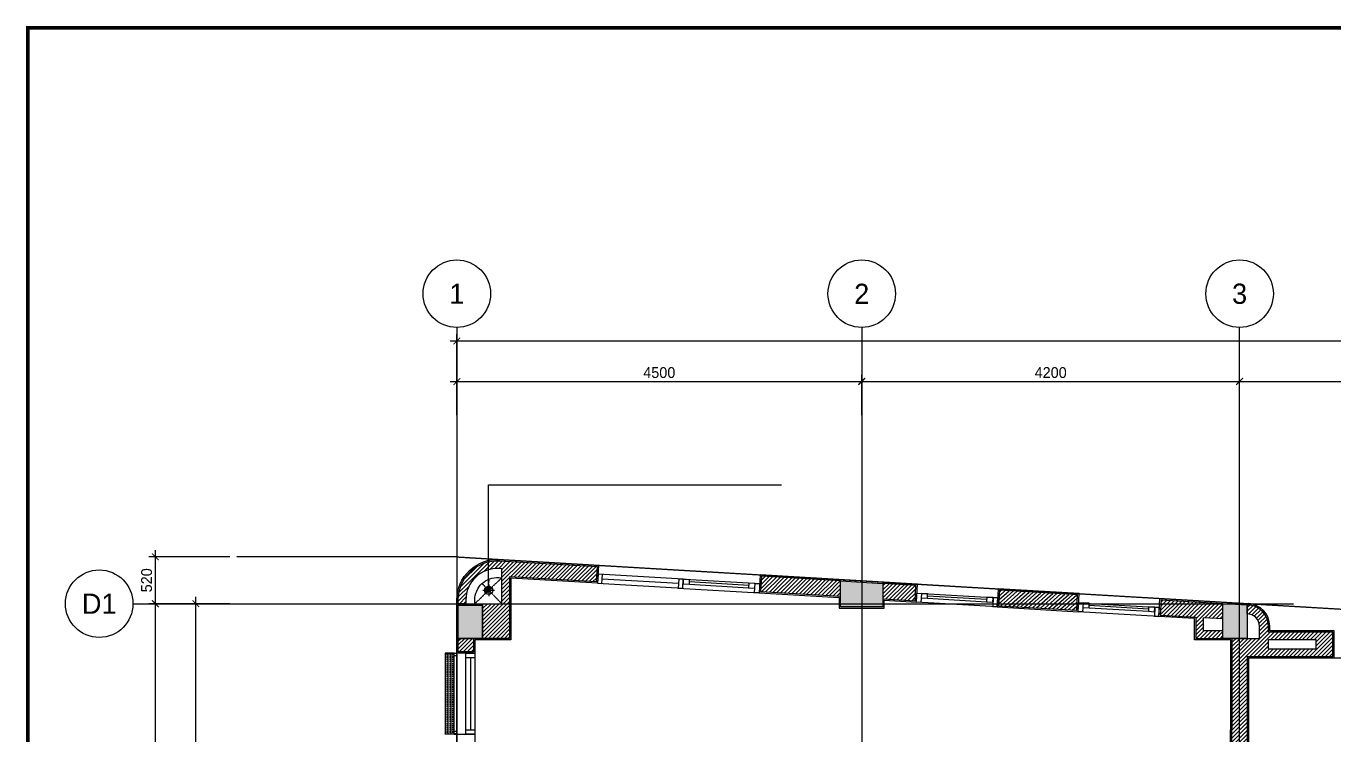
# Model space of a CAD drawing. Header units: inches. Extents: x 1721084 to 1854744, y 225101 to 488646.
# Drawn here: x 1810551 to 1825085, y 280019 to 287895 of the extents above; entities that cross this region are included whole.
import ezdxf
from ezdxf.enums import TextEntityAlignment as Align

# ---------------------------------------------------------------- set-up
doc = ezdxf.new("R2010")
doc.units = ezdxf.units.IN
doc.header["$MEASUREMENT"] = 0
doc.linetypes.add('X-PL-T4$0$X-GRID-TYPICAL$0$CENTER2', pattern=[1.125, 0.75, -0.125, 0.125, -0.125])
doc.linetypes.add('X-PL-T4$0$X-PL-T4$0$HIDDEN2', pattern=[0.1875, 0.125, -0.0625])
for name, color, linetype in [('A-ANNO-DIM 100', 252, 'Continuous'), ('X-PL-T4$0$A-XREF', 250, 'Continuous'), ('X-PL-T4$0$X-GRID-TYPICAL$0$A-ANNO-DIM 75', 250, 'Continuous'), ('X-PL-T4$0$X-GRID-TYPICAL$0$A-GRID', 250, 'X-PL-T4$0$X-GRID-TYPICAL$0$CENTER2'), ('X-PL-T4$0$X-GRID-TYPICAL$0$A-GRID-SYMB', 250, 'Continuous'), ('X-PL-T4$0$X-PL-T4$0$A-FLOR', 250, 'Continuous'), ('X-PL-T4$0$X-PL-T4$0$A-FLOR-ABOV', 250, 'X-PL-T4$0$X-PL-T4$0$HIDDEN2'), ('X-PL-T4$0$X-PL-T4$0$A-FLOR-DRAN', 250, 'Continuous'), ('X-PL-T4$0$X-PL-T4$0$A-FLOR-PATT', 250, 'Continuous'), ('X-PL-T4$0$X-PL-T4$0$A-FLOR-STRS', 250, 'Continuous'), ('X-PL-T4$0$X-PL-T4$0$A-FLOR-WALL', 250, 'Continuous'), ('X-PL-T4$0$X-PL-T4$0$A-FLOR-WALL-FNSH', 250, 'Continuous'), ('X-PL-T4$0$X-PL-T4$0$A-FLOR-WALL-PART', 250, 'Continuous'), ('X-PL-T4$0$X-PL-T4$0$A-FLOR-WALL-PATT', 250, 'Continuous'), ('X-PL-T4$0$X-PL-T4$0$A-FLOR-WDW', 250, 'Continuous'), ('X-PL-T4$0$X-PL-T4$0$A-XREF', 250, 'Continuous'), ('X-PL-T4$0$XREF1$0$A-FLOR-COLS-CONC', 250, 'Continuous'), ('X-PL-T4$0$XREF1$0$A-FLOR-PATT', 250, 'Continuous')]:
    doc.layers.add(name, color=color, linetype=linetype)
doc.styles.add('X-PL-T4$0$HDUNGARC', font='vn_vni.shx')
doc.styles.add('X-PL-T4$0$X-GRID-TYPICAL$0$HDUNGARC', font='vn_vni.shx')
doc.styles.add('X-PL-T4$0$X-GRID-TYPICAL$0$SYMBTEXT', font='VAVON_.TTF')
doc.dimstyles.new('X-PL-T4$0$DIM-75', dxfattribs={"dimscale": 75, "dimtxt": 2, "dimasz": 1, "dimexe": 1, "dimexo": 1, "dimgap": 0.5, "dimtad": 1, "dimdec": 0, "dimzin": 0, "dimdsep": 46, "dimtxsty": 'X-PL-T4$0$HDUNGARC', "dimblk": 'X-PL-T4$0$_ArchTick', "dimcen": 2, "dimdle": 1, "dimclrd": 256, "dimclre": 9, "dimclrt": 3, "dimadec": 0, "dimazin": 0, "dimtfac": 1, "dimtdec": 0, "dimtix": 1, "dimtmove": 2, "dimatfit": 2, "dimfxl": 1, "dimtolj": 1, "dimtzin": 0, "dimarcsym": 2})
doc.dimstyles.new('X-PL-T4$0$X-GRID-TYPICAL$0$DIM-75', dxfattribs={"dimscale": 75, "dimtxt": 1.6, "dimasz": 1, "dimexe": 1, "dimexo": 1, "dimgap": 0.5, "dimtad": 1, "dimdec": 0, "dimzin": 0, "dimdsep": 46, "dimtxsty": 'X-PL-T4$0$X-GRID-TYPICAL$0$HDUNGARC', "dimblk": 'X-PL-T4$0$X-GRID-TYPICAL$0$_ArchTick', "dimcen": 2, "dimdle": 1, "dimclrd": 256, "dimclre": 9, "dimclrt": 3, "dimadec": 0, "dimazin": 0, "dimtfac": 1, "dimtdec": 0, "dimtix": 1, "dimtmove": 2, "dimatfit": 2, "dimfxl": 1, "dimtolj": 1, "dimtzin": 0, "dimarcsym": 2})

# ---------------------------------------------------------------- blocks, each defined once
blk = doc.blocks.new('X-PL-T4$0$X-PL-T4$0$NM 90')
h = blk.add_hatch()
h.set_pattern_fill('DASH', color=8, scale=400)
h.paths.add_polyline_path([(0, 45, 1), (0, 0)])
h.paths.add_polyline_path([(0, 45), (0, 0), (45, 0, 0.4142136)])
h.paths.add_polyline_path([(45, 0), (0, 0, -1), (0, -45, 0.4142136)])
h = blk.add_hatch()
h.set_pattern_fill('DASH', color=256, scale=400)
h.paths.add_polyline_path([(0, 45, 1), (0, 0)])
h.paths.add_polyline_path([(0, 45), (0, 0), (45, 0, 0.4142136)])
h.paths.add_polyline_path([(45, 0), (0, 0, -1), (0, -45, 0.4142136)])
h = blk.add_hatch()
h.set_pattern_fill('DASH', color=8, scale=400)
h.paths.add_polyline_path([(0, 45, 1), (0, 0)])
h.paths.add_polyline_path([(0, 45), (0, 0), (45, 0, 0.4142136)])
h.paths.add_polyline_path([(45, 0), (0, 0, -1), (0, -45, 0.4142136)])
h = blk.add_hatch(color=8)
h.dxf.hatch_style = 1
h.paths.add_polyline_path([(0, 45, 1), (0, 0)])
h.paths.add_polyline_path([(0, 45), (0, 0), (45, 0, 0.4142136)])
h.paths.add_polyline_path([(45, 0), (0, 0, -1), (0, -45, 0.4142136)])
at = {"color": 8}
for points in [[(65, 0), (-65, 0)], [(0, 65), (0, -65)]]:
    blk.add_lwpolyline(points, dxfattribs=at)
blk.add_circle((0, 0), 45)
for centre, start, end in [((0, 22.5), 90, 270), ((0, -22.5), 270, 90)]:
    blk.add_arc(centre, 22.5, start, end)
blk = doc.blocks.new('X-PL-T4$0$X-GRID-TYPICAL$0$_ArchTick')
at = {"color": 0, "linetype": 'ByBlock', "const_width": 0.15}
blk.add_lwpolyline([(-0.5, -0.48), (0.5, 0.52)], dxfattribs=at)
blk = doc.blocks.new('*D459')
at = {"layer": 'Defpoints', "color": 0, "transparency": 16777216}
for p in [(-2900, 11350), (-2450, 11350), (-2450, 5700)]:
    blk.add_point(p, dxfattribs=at)
at = {"layer": 'X-PL-T4$0$X-GRID-TYPICAL$0$A-ANNO-DIM 75', "color": 9, "lineweight": -2, "transparency": 16777216}
for p, q in [((-2525, 11350), (-2975, 11350)), ((-2525, 5700), (-2975, 5700))]:
    blk.add_line(p, q, dxfattribs=at)
at = {"layer": 'X-PL-T4$0$X-GRID-TYPICAL$0$A-ANNO-DIM 75', "lineweight": -2, "transparency": 16777216}
blk.add_line((-2900, 5625), (-2900, 11425), dxfattribs=at)
at = {"layer": 'X-PL-T4$0$X-GRID-TYPICAL$0$A-ANNO-DIM 75', "lineweight": -2, "transparency": 16777216, "xscale": 75, "yscale": 75, "zscale": 75}
for p, rotation in [((-2900, 11350), 90), ((-2900, 5700), 270)]:
    blk.add_blockref('X-PL-T4$0$X-GRID-TYPICAL$0$_ArchTick', p, dxfattribs=dict(at, rotation=rotation))
at = {"layer": 'X-PL-T4$0$X-GRID-TYPICAL$0$A-ANNO-DIM 75', "color": 3, "transparency": 16777216, "insert": (-2997.5, 8525), "char_height": 120, "attachment_point": 5, "rotation": 90, "style": 'X-PL-T4$0$X-GRID-TYPICAL$0$HDUNGARC'}
blk.add_mtext('\\A1;5650', dxfattribs=at)
blk = doc.blocks.new('*D460')
at = {"layer": 'Defpoints', "color": 0, "transparency": 16777216}
for p in [(-3350, 11870), (-2450, 11870), (-2450, 11350)]:
    blk.add_point(p, dxfattribs=at)
at = {"layer": 'X-PL-T4$0$X-GRID-TYPICAL$0$A-ANNO-DIM 75', "lineweight": -2, "transparency": 16777216}
blk.add_line((-3350, 11275), (-3350, 11945), dxfattribs=at)
at = {"layer": 'X-PL-T4$0$X-GRID-TYPICAL$0$A-ANNO-DIM 75', "color": 9, "lineweight": -2, "transparency": 16777216}
for p, q in [((-2525, 11870), (-3425, 11870)), ((-2525, 11350), (-3425, 11350))]:
    blk.add_line(p, q, dxfattribs=at)
at = {"layer": 'X-PL-T4$0$X-GRID-TYPICAL$0$A-ANNO-DIM 75', "lineweight": -2, "transparency": 16777216, "xscale": 75, "yscale": 75, "zscale": 75}
for p, rotation in [((-3350, 11870), 90), ((-3350, 11350), 270)]:
    blk.add_blockref('X-PL-T4$0$X-GRID-TYPICAL$0$_ArchTick', p, dxfattribs=dict(at, rotation=rotation))
at = {"layer": 'X-PL-T4$0$X-GRID-TYPICAL$0$A-ANNO-DIM 75', "color": 3, "transparency": 16777216, "insert": (-3448, 11610), "char_height": 120, "attachment_point": 5, "rotation": 90, "style": 'X-PL-T4$0$X-GRID-TYPICAL$0$HDUNGARC'}
blk.add_mtext('\\A1;520', dxfattribs=at)
blk = doc.blocks.new('*D461')
at = {"layer": 'Defpoints', "color": 0, "transparency": 16777216}
for p in [(-3350, 11350), (-2450, 11350), (-2450, -1000)]:
    blk.add_point(p, dxfattribs=at)
at = {"layer": 'X-PL-T4$0$X-GRID-TYPICAL$0$A-ANNO-DIM 75', "color": 9, "lineweight": -2, "transparency": 16777216}
for p, q in [((-2525, 11350), (-3425, 11350)), ((-2525, -1000), (-3425, -1000))]:
    blk.add_line(p, q, dxfattribs=at)
at = {"layer": 'X-PL-T4$0$X-GRID-TYPICAL$0$A-ANNO-DIM 75', "lineweight": -2, "transparency": 16777216}
blk.add_line((-3350, -1075), (-3350, 11425), dxfattribs=at)
at = {"layer": 'X-PL-T4$0$X-GRID-TYPICAL$0$A-ANNO-DIM 75', "lineweight": -2, "transparency": 16777216, "xscale": 75, "yscale": 75, "zscale": 75}
for p, rotation in [((-3350, 11350), 90), ((-3350, -1000), 270)]:
    blk.add_blockref('X-PL-T4$0$X-GRID-TYPICAL$0$_ArchTick', p, dxfattribs=dict(at, rotation=rotation))
at = {"layer": 'X-PL-T4$0$X-GRID-TYPICAL$0$A-ANNO-DIM 75', "color": 3, "transparency": 16777216, "insert": (-3447.5, 5175), "char_height": 120, "attachment_point": 5, "rotation": 90, "style": 'X-PL-T4$0$X-GRID-TYPICAL$0$HDUNGARC'}
blk.add_mtext('\\A1;12350', dxfattribs=at)
blk = doc.blocks.new('X-PL-T4$0$X-GRID-TYPICAL$0$SYMB-GRID')
blk.add_circle((0, 0), 5)
at = {"color": 2, "style": 'X-PL-T4$0$X-GRID-TYPICAL$0$SYMBTEXT', "flags": 4}
blk.add_attdef('NUM', text='', height=3, dxfattribs=at).set_placement((0, 0), align=Align.MIDDLE)
blk = doc.blocks.new('*D446')
at = {"layer": 'Defpoints', "color": 0, "transparency": 16777216}
for p in [(4500, 13820), (0, 13370), (4500, 13370)]:
    blk.add_point(p, dxfattribs=at)
at = {"layer": 'X-PL-T4$0$X-GRID-TYPICAL$0$A-ANNO-DIM 75', "lineweight": -2, "transparency": 16777216}
blk.add_line((-75, 13820), (4575, 13820), dxfattribs=at)
at = {"layer": 'X-PL-T4$0$X-GRID-TYPICAL$0$A-ANNO-DIM 75', "color": 9, "lineweight": -2, "transparency": 16777216}
for p, q in [((0, 13445), (0, 13895)), ((4500, 13445), (4500, 13895))]:
    blk.add_line(p, q, dxfattribs=at)
at = {"layer": 'X-PL-T4$0$X-GRID-TYPICAL$0$A-ANNO-DIM 75', "lineweight": -2, "transparency": 16777216, "xscale": 75, "yscale": 75, "zscale": 75, "rotation": 180}
blk.add_blockref('X-PL-T4$0$X-GRID-TYPICAL$0$_ArchTick', (0, 13820), dxfattribs=at)
at = {"layer": 'X-PL-T4$0$X-GRID-TYPICAL$0$A-ANNO-DIM 75', "lineweight": -2, "transparency": 16777216, "xscale": 75, "yscale": 75, "zscale": 75}
blk.add_blockref('X-PL-T4$0$X-GRID-TYPICAL$0$_ArchTick', (4500, 13820), dxfattribs=at)
at = {"layer": 'X-PL-T4$0$X-GRID-TYPICAL$0$A-ANNO-DIM 75', "color": 3, "transparency": 16777216, "insert": (2250, 13918), "char_height": 120, "attachment_point": 5, "style": 'X-PL-T4$0$X-GRID-TYPICAL$0$HDUNGARC'}
blk.add_mtext('\\A1;4500', dxfattribs=at)
blk = doc.blocks.new('*D466')
at = {"layer": 'Defpoints', "color": 0, "transparency": 16777216}
for p in [(8700, 13820), (4500, 13370), (8700, 13370)]:
    blk.add_point(p, dxfattribs=at)
at = {"layer": 'X-PL-T4$0$X-GRID-TYPICAL$0$A-ANNO-DIM 75', "lineweight": -2, "transparency": 16777216}
blk.add_line((4425, 13820), (8775, 13820), dxfattribs=at)
at = {"layer": 'X-PL-T4$0$X-GRID-TYPICAL$0$A-ANNO-DIM 75', "color": 9, "lineweight": -2, "transparency": 16777216}
for p, q in [((4500, 13445), (4500, 13895)), ((8700, 13445), (8700, 13895))]:
    blk.add_line(p, q, dxfattribs=at)
at = {"layer": 'X-PL-T4$0$X-GRID-TYPICAL$0$A-ANNO-DIM 75', "lineweight": -2, "transparency": 16777216, "xscale": 75, "yscale": 75, "zscale": 75, "rotation": 180}
blk.add_blockref('X-PL-T4$0$X-GRID-TYPICAL$0$_ArchTick', (4500, 13820), dxfattribs=at)
at = {"layer": 'X-PL-T4$0$X-GRID-TYPICAL$0$A-ANNO-DIM 75', "lineweight": -2, "transparency": 16777216, "xscale": 75, "yscale": 75, "zscale": 75}
blk.add_blockref('X-PL-T4$0$X-GRID-TYPICAL$0$_ArchTick', (8700, 13820), dxfattribs=at)
at = {"layer": 'X-PL-T4$0$X-GRID-TYPICAL$0$A-ANNO-DIM 75', "color": 3, "transparency": 16777216, "insert": (6600, 13918), "char_height": 120, "attachment_point": 5, "style": 'X-PL-T4$0$X-GRID-TYPICAL$0$HDUNGARC'}
blk.add_mtext('\\A1;4200', dxfattribs=at)
blk = doc.blocks.new('*D442')
at = {"layer": 'Defpoints', "color": 0, "transparency": 16777216}
for p in [(15100, 13820), (8700, 13370), (15100, 13370)]:
    blk.add_point(p, dxfattribs=at)
at = {"layer": 'X-PL-T4$0$X-GRID-TYPICAL$0$A-ANNO-DIM 75', "lineweight": -2, "transparency": 16777216}
blk.add_line((8625, 13820), (15175, 13820), dxfattribs=at)
at = {"layer": 'X-PL-T4$0$X-GRID-TYPICAL$0$A-ANNO-DIM 75', "color": 9, "lineweight": -2, "transparency": 16777216}
for p, q in [((8700, 13445), (8700, 13895)), ((15100, 13445), (15100, 13895))]:
    blk.add_line(p, q, dxfattribs=at)
at = {"layer": 'X-PL-T4$0$X-GRID-TYPICAL$0$A-ANNO-DIM 75', "lineweight": -2, "transparency": 16777216, "xscale": 75, "yscale": 75, "zscale": 75, "rotation": 180}
blk.add_blockref('X-PL-T4$0$X-GRID-TYPICAL$0$_ArchTick', (8700, 13820), dxfattribs=at)
at = {"layer": 'X-PL-T4$0$X-GRID-TYPICAL$0$A-ANNO-DIM 75', "lineweight": -2, "transparency": 16777216, "xscale": 75, "yscale": 75, "zscale": 75}
blk.add_blockref('X-PL-T4$0$X-GRID-TYPICAL$0$_ArchTick', (15100, 13820), dxfattribs=at)
at = {"layer": 'X-PL-T4$0$X-GRID-TYPICAL$0$A-ANNO-DIM 75', "color": 3, "transparency": 16777216, "insert": (11900, 13918), "char_height": 120, "attachment_point": 5, "style": 'X-PL-T4$0$X-GRID-TYPICAL$0$HDUNGARC'}
blk.add_mtext('\\A1;6400', dxfattribs=at)
blk = doc.blocks.new('*D445')
at = {"layer": 'Defpoints', "color": 0, "transparency": 16777216}
for p in [(25600, 14270), (0, 13370), (25600, 13370)]:
    blk.add_point(p, dxfattribs=at)
at = {"layer": 'X-PL-T4$0$X-GRID-TYPICAL$0$A-ANNO-DIM 75', "lineweight": -2, "transparency": 16777216}
blk.add_line((-75, 14270), (25675, 14270), dxfattribs=at)
at = {"layer": 'X-PL-T4$0$X-GRID-TYPICAL$0$A-ANNO-DIM 75', "color": 9, "lineweight": -2, "transparency": 16777216}
for p, q in [((0, 13445), (0, 14345)), ((25600, 13445), (25600, 14345))]:
    blk.add_line(p, q, dxfattribs=at)
at = {"layer": 'X-PL-T4$0$X-GRID-TYPICAL$0$A-ANNO-DIM 75', "lineweight": -2, "transparency": 16777216, "xscale": 75, "yscale": 75, "zscale": 75, "rotation": 180}
blk.add_blockref('X-PL-T4$0$X-GRID-TYPICAL$0$_ArchTick', (0, 14270), dxfattribs=at)
at = {"layer": 'X-PL-T4$0$X-GRID-TYPICAL$0$A-ANNO-DIM 75', "lineweight": -2, "transparency": 16777216, "xscale": 75, "yscale": 75, "zscale": 75}
blk.add_blockref('X-PL-T4$0$X-GRID-TYPICAL$0$_ArchTick', (25600, 14270), dxfattribs=at)
at = {"layer": 'X-PL-T4$0$X-GRID-TYPICAL$0$A-ANNO-DIM 75', "color": 3, "transparency": 16777216, "insert": (12800, 14368), "char_height": 120, "attachment_point": 5, "style": 'X-PL-T4$0$X-GRID-TYPICAL$0$HDUNGARC'}
blk.add_mtext('\\A1;25600', dxfattribs=at)
blk = doc.blocks.new('X-PL-T4$0$X-PL-T4$0$thang 21 bâc')
for points in [[(1850, -2800), (0, -2800), (0, 0), (6200, 0), (6200, -2800), (4350, -2800)], [(1850, -1800), (1850, 0), (2100, 0), (2100, -1800), (1850, -1800)], [(2100, -1800), (2100, 0), (2350, 0), (2350, -1800), (2100, -1800)], [(2350, -1800), (2350, 0), (2600, 0), (2600, -1800), (2350, -1800)], [(2600, -1800), (2600, 0), (2850, 0), (2850, -1800), (2600, -1800)], [(2850, -1800), (2850, 0), (3100, 0), (3100, -1800), (2850, -1800)], [(3100, -1800), (3100, 0), (3350, 0)], [(3100, -1800), (3350, 0)], [(3350, 0), (3600, 0), (3600, -1800), (3350, -1800)], [(3350, -1800), (3600, 0)], [(3600, -1800), (3600, 0), (3850, 0), (3850, -1800), (3600, -1800)], [(3850, -1800), (3850, 0), (4100, 0), (4100, -1800), (3850, -1800)], [(4100, -1800), (4100, 0), (4350, 0), (4350, -1800), (4100, -1800)], [(1850, -1800), (0, -1800)], [(1850, -2800), (1850, -1800), (4350, -1800), (4350, -2800)], [(3350, -1800), (3100, -1800)], [(6200, -1800), (4350, -1800)], [(1850, -2050), (0, -2050)], [(6200, -2050), (4350, -2050)], [(1850, -2300), (0, -2300)], [(6200, -2300), (4350, -2300)], [(1850, -2550), (0, -2550)], [(6200, -2550), (4350, -2550)], [(1850, -2800), (0, -2800)], [(6200, -2800), (4350, -2800)]]:
    blk.add_lwpolyline(points)
blk = doc.blocks.new('X-PL-T4$0$XREF1')
at = {"layer": 'X-PL-T4$0$XREF1$0$A-FLOR-PATT'}
h = blk.add_hatch(dxfattribs=at)
h.set_pattern_fill('!BTCT', color=250, scale=20, pattern_type=2)
h.set_pattern_definition([(50, (0, 0), (143.45204, -12.55043), [15, -165]), (355, (0, 0), (-27.7503, 150.4384), [12, -132]), (100.4514, (11.95, -1.05), (115.7019, 137.8879), [12.74804, -140.2284]), (46.1842, (0, 40), (213.4482, -33.1038), [22.5, -247.5]), (96.6356, (17.79, 37.24), (186.9325, 194.8236), [19.122, -210.3426]), (351.1842, (0, 40), (186.9324, 194.8237), [18, -198]), (21, (20, 30), (119.3814, -80.5238), [15, -165]), (326, (20, 30), (48.6631, 145.03), [12, -132]), (71.4514, (29.95, 23.29), (168.0445, 64.5061), [12.74804, -140.2284]), (37.5, (0, 0), (2.43197, 66.57877), [0, -130.4, 0, -134, 0, -132.5]), (7.5, (0, 0), (52.6139, 78.88234), [0, -76.4, 0, -127.4, 0, -50.5]), (327.5, (-44.6, 0), (106.76449, -4.51097), [0, -50, 0, -156, 0, -207]), (317.5, (-64.6, 0), (116.63723, 20.021), [0, -65, 0, -103.6, 0, -147]), (45, (0, 0), (-60.10408, 60.10408), []), (45, (0, 24.5), (-60.10408, 60.10408), [])])
h.paths.add_polyline_path([(20685, 3915), (20685, 4285), (20415, 4285), (20415, 3915)])
h.paths.add_polyline_path([(19915, 685), (19915, 375), (20685, 375), (20685, 685)])
h.paths.add_polyline_path([(15485, -985), (15485, -715), (14815, -715), (14815, -985)])
h.paths.add_polyline_path([(15385, 4285), (15015, 4285), (15015, 3915), (15385, 3915)])
h.paths.add_polyline_path([(8785, 5465), (8785, 5935), (8315, 5935), (8315, 5465)])
h.paths.add_polyline_path([(300, 385), (15, 385), (15, 15), (300, 15)])
h.paths.add_polyline_path([(4265, -985), (4735, -985), (4735, -715), (4265, -715)])
h.paths.add_polyline_path([(8515, -985), (8785, -985), (8785, -615), (8515, -615)])
h.paths.add_polyline_path([(15, 5465), (485, 5465), (485, 5935), (15, 5935)])
h.paths.add_polyline_path([(285, 11335), (15, 11335), (15, 10965), (285, 10965)])
h.paths.add_polyline_path([(8785, 11337), (8515, 11352), (8515, 10965), (8785, 10965)])
h.paths.add_polyline_path([(4735, 11576), (4265, 11603), (4265, 11315), (4735, 11315)])
h.paths.add_polyline_path([(20685, 10634), (20415, 10650), (20415, 10215), (20685, 10215)])
h.paths.add_polyline_path([(15485, 10941), (15015, 10969), (15015, 10665), (15485, 10665)])
h.paths.add_polyline_path([(25585, 10345), (25415, 10355), (25415, 10060), (25585, 10060)])
at = {"layer": 'X-PL-T4$0$XREF1$0$A-FLOR-COLS-CONC'}
for points in [[(4735, 11576), (4735, 11315), (4265, 11315), (4265, 11603)], [(8785, 11337), (8785, 10965), (8515, 10965), (8515, 11352)], [(15, 11335), (285, 11335), (285, 10965), (15, 10965)]]:
    blk.add_lwpolyline(points, close=True, dxfattribs=at)
blk = doc.blocks.new('*U436')
at = {"color": 0, "ltscale": 40}
for p, q in [((-600, 100), (300, 100)), ((300, 0), (-600, 0))]:
    blk.add_line(p, q, dxfattribs=at)
at = {"ltscale": 40}
for p, q in [((-480, 50), (180, 50)), ((180, 25), (-480, 25))]:
    blk.add_line(p, q, dxfattribs=at)
at = {"color": 0, "lineweight": -2}
for points in [[(-600, 100), (-550, 100), (-550, 0), (-600, 0)], [(300, 100), (250, 100), (250, 0), (300, 0)]]:
    blk.add_lwpolyline(points, close=True, dxfattribs=at)
at = {"ltscale": 40}
for points in [[(-550, 50), (-480, 50), (-480, 0), (-550, 0)], [(180, 50), (250, 50), (250, 0), (180, 0)]]:
    blk.add_lwpolyline(points, close=True, dxfattribs=at)
blk = doc.blocks.new('*U426')
for points in [[(0, 0), (50, 0), (50, 100), (0, 100)], [(0, 0), (950, 0), (950, 100), (0, 100)], [(900, 0), (950, 0), (950, 100), (900, 100)]]:
    blk.add_lwpolyline(points, close=True)
at = {"color": 8}
blk.add_lwpolyline([(50, 50), (900, 50)], dxfattribs=at)
blk = doc.blocks.new('X-PL-T4$0$X-PL-T4$0$1800x1300')
at = {"layer": 'X-PL-T4$0$X-PL-T4$0$A-FLOR-WDW', "xscale": -1, "rotation": 359.9999999999999}
blk.add_blockref('*U426', (950, -100), dxfattribs=at)
at = {"layer": 'X-PL-T4$0$X-PL-T4$0$A-FLOR-WDW'}
blk.add_blockref('*U436', (1500, -100), dxfattribs=at)
blk = doc.blocks.new('*U425')
at = {"color": 0, "ltscale": 40}
for p, q in [((-600, 100), (300, 100)), ((300, 0), (-600, 0))]:
    blk.add_line(p, q, dxfattribs=at)
at = {"ltscale": 40}
for p, q in [((180, 75), (-480, 75)), ((-480, 50), (180, 50))]:
    blk.add_line(p, q, dxfattribs=at)
at = {"color": 0, "lineweight": -2}
for points in [[(-600, 100), (-550, 100), (-550, 0), (-600, 0)], [(300, 100), (250, 100), (250, 0), (300, 0)]]:
    blk.add_lwpolyline(points, close=True, dxfattribs=at)
at = {"ltscale": 40}
for points in [[(-550, 50), (-480, 50), (-480, 100), (-550, 100)], [(180, 50), (250, 50), (250, 100), (180, 100)]]:
    blk.add_lwpolyline(points, close=True, dxfattribs=at)
blk = doc.blocks.new('*U421')
for points in [[(0, 0), (50, 0), (50, 100), (0, 100)], [(0, 0), (900, 0), (900, 100), (0, 100)], [(850, 0), (900, 0), (900, 100), (850, 100)]]:
    blk.add_lwpolyline(points, close=True)
at = {"color": 8}
blk.add_lwpolyline([(50, 50), (850, 50)], dxfattribs=at)
blk = doc.blocks.new('X-PL-T4$0$X-PL-T4$0$X-A-PL-GENL-2ND FLOOR$0$pl-louver 1')
at = {"layer": 'X-PL-T4$0$X-PL-T4$0$A-FLOR-WALL-PATT'}
h = blk.add_hatch(dxfattribs=at)
h.set_pattern_fill('BRASS', color=256, scale=5)
h.set_pattern_definition([(0, (0, 0), (0, 31.75), []), (0, (0, 15.875), (0, 31.75), [15.875, -7.9375])])
h.paths.add_polyline_path([(-2, -30), (-898, -30), (-898, -130), (-2, -130)])
for points in [[(-870, -2), (-898, -2), (-898, -30), (-900, -30), (-900, 0), (-870, 0)], [(-30, -2), (-2, -2), (-2, -30), (0, -30), (0, 0), (-30, 0)], [(-898, -130), (-2, -130), (-2, -30), (-898, -30)]]:
    blk.add_lwpolyline(points, close=True)
for points in [[(-900, -30), (-900, -130), (-898, -130), (-898, -30)], [(-30, 0), (-870, 0)], [(-870, -2), (-870, -30)], [(-30, -2), (-30, -30)], [(0, -30), (0, -130), (-2, -130), (-2, -30)]]:
    blk.add_lwpolyline(points)
blk = doc.blocks.new('X-PL-T4$0$_ArchTick')
at = {"color": 0, "linetype": 'ByBlock', "const_width": 0.15}
blk.add_lwpolyline([(-0.5, -0.48), (0.5, 0.52)], dxfattribs=at)
blk = doc.blocks.new('I.A.M TITLEBLOCK - A2 -H')
at = {"const_width": 0.5}
blk.add_lwpolyline([(5, 3), (592, 3), (590, 417), (5, 417)], close=True, dxfattribs=at)
blk = doc.blocks.new('X-PL-T4$0$X-GRID-TYPICAL')
at = {"layer": 'X-PL-T4$0$X-GRID-TYPICAL$0$A-GRID', "ltscale": 8}
for p, q in [((0, 14420), (0, -3650)), ((4500, 14420), (4500, -3650)), ((8700, -3650), (8700, 14420))]:
    blk.add_line(p, q, dxfattribs=at)
for points in [[(0, 11870), (-2450, 11870)], [(0, 11870), (27300, 10259)], [(-3600, 11350), (9300, 11350)]]:
    blk.add_lwpolyline(points, dxfattribs=at)
at = {"layer": 'X-PL-T4$0$X-GRID-TYPICAL$0$A-GRID-SYMB'}
ref = blk.add_blockref('X-PL-T4$0$X-GRID-TYPICAL$0$SYMB-GRID', (0, 14795), dxfattribs=dict(at, xscale=75, yscale=75, zscale=75))
ref.add_attrib('NUM', '1', dxfattribs={"layer": '0', "color": 2, "height": 225, "style": 'X-PL-T4$0$X-GRID-TYPICAL$0$SYMBTEXT'}).set_placement((0, 14795), align=Align.MIDDLE)
ref = blk.add_blockref('X-PL-T4$0$X-GRID-TYPICAL$0$SYMB-GRID', (4500, 14795), dxfattribs=dict(at, xscale=75, yscale=75, zscale=75))
ref.add_attrib('NUM', '2', dxfattribs={"layer": '0', "color": 2, "height": 225, "style": 'X-PL-T4$0$X-GRID-TYPICAL$0$SYMBTEXT'}).set_placement((4500, 14795), align=Align.MIDDLE)
ref = blk.add_blockref('X-PL-T4$0$X-GRID-TYPICAL$0$SYMB-GRID', (8700, 14795), dxfattribs=dict(at, xscale=75, yscale=75, zscale=75))
ref.add_attrib('NUM', '3', dxfattribs={"layer": '0', "color": 2, "height": 225, "style": 'X-PL-T4$0$X-GRID-TYPICAL$0$SYMBTEXT'}).set_placement((8700, 14795), align=Align.MIDDLE)
ref = blk.add_blockref('X-PL-T4$0$X-GRID-TYPICAL$0$SYMB-GRID', (-3975, 11350), dxfattribs=dict(at, xscale=75, yscale=75, zscale=75))
ref.add_attrib('NUM', 'D1', dxfattribs={"layer": '0', "color": 2, "height": 225, "style": 'X-PL-T4$0$X-GRID-TYPICAL$0$SYMBTEXT'}).set_placement((-3975, 11350), align=Align.MIDDLE)
at = {"layer": 'X-PL-T4$0$X-GRID-TYPICAL$0$A-ANNO-DIM 75'}
for base, p1, p2, picture, middle in [((25600, 14270), (0, 13370), (25600, 13370), '*D445', (12800, 14367.5)), ((4500, 13820), (0, 13370), (4500, 13370), '*D446', (2250, 13917.5)), ((8700, 13820), (4500, 13370), (8700, 13370), '*D466', (6600, 13917.5)), ((15100, 13820), (8700, 13370), (15100, 13370), '*D442', (11900, 13917.5))]:
    dim = blk.add_linear_dim(base=base, p1=p1, p2=p2, dimstyle='X-PL-T4$0$X-GRID-TYPICAL$0$DIM-75', dxfattribs=at)
    dim.commit()
    dim.dimension.update_dxf_attribs({"geometry": picture, "text_midpoint": middle})
for base, p1, p2, picture, middle in [((-3350, 11870), (-2450, 11350), (-2450, 11870), '*D460', (-3447.5, 11610)), ((-3350, 11350), (-2450, -1000), (-2450, 11350), '*D461', (-3447.5, 5175)), ((-2900, 11350), (-2450, 5700), (-2450, 11350), '*D459', (-2997.5, 8525))]:
    dim = blk.add_linear_dim(base=base, p1=p1, p2=p2, angle=90, dimstyle='X-PL-T4$0$X-GRID-TYPICAL$0$DIM-75', dxfattribs=at)
    dim.commit()
    dim.dimension.update_dxf_attribs({"geometry": picture, "text_midpoint": middle})
blk = doc.blocks.new('X-PL-T4$0$X-PL-T4')
at = {"layer": 'X-PL-T4$0$X-PL-T4$0$A-FLOR-PATT'}
h = blk.add_hatch(dxfattribs=at)
h.set_pattern_fill('ANSI31', color=250, scale=250)
h.paths.add_polyline_path([(1549, 11593), (1559, 11762), (476, 11826, 0.431585), (15, 11392), (15, 11350), (100, 11350), (100, 11392, -0.431585), (471, 11741), (500, 11739), (500, 11350), (285, 11350), (285, 10965), (585, 10965), (585, 11650)])
h.paths.add_polyline_path([(15, 10815), (185, 10815), (185, 10965), (15, 10965)])
h.paths.add_polyline_path([(4265, 11432), (4265, 11603), (3386, 11655), (3376, 11485)])
h.paths.add_polyline_path([(4735, 11576), (4735, 11405), (5093, 11383), (5103, 11553)])
h.paths.add_polyline_path([(7828, 11393), (7818, 11223), (8215, 11199), (8215, 10965), (8515, 10965), (8515, 11050), (8300, 11050), (8300, 11194), (8515, 11181), (8515, 11352)])
h.paths.add_polyline_path([(8617, 10965), (8615, 8965), (8785, 8965), (8785, 10765), (9735, 10765), (9735, 11035), (9020, 11035), (9020, 11101, 0.414553), (8785, 11336), (8785, 11236, -0.414805), (8920, 11101), (8920, 10965), (8785, 10965)])
h.paths.add_polyline_path([(9020, 10950), (9550, 10950), (9550, 10850), (9020, 10850)], flags=16)
h = blk.add_hatch(dxfattribs=at)
h.set_pattern_fill('ANSI31', color=250, scale=250)
h.set_pattern_definition([(41.6227, (5e-12, 11870.008), (-20.75696, 23.36046), [])])
h.paths.add_polyline_path([(6900, 11448), (6031, 11499), (6021, 11328), (6890, 11277)])
at = {"layer": 'Defpoints', "color": 5}
blk.add_lwpolyline([(34318, -12850), (-4757, -12850), (-4757, 17750), (34318, 17750)], close=True, dxfattribs=at)
at = {"layer": 'X-PL-T4$0$X-PL-T4$0$A-FLOR'}
blk.add_lwpolyline([(200, 11350), (200, 11392, -0.431585), (465, 11641), (500, 11639)], format="xyb", dxfattribs=at)
blk.add_lwpolyline([(0, 9900), (0, 10800)], dxfattribs=at)
at = {"layer": 'X-PL-T4$0$X-PL-T4$0$A-FLOR-ABOV', "ltscale": 10}
for points in [[(500, 11639), (200, 11350)], [(280, 11575), (500, 11350)]]:
    blk.add_lwpolyline(points, dxfattribs=at)
at = {"layer": 'X-PL-T4$0$X-PL-T4$0$A-FLOR-WALL'}
for points in [[(15, 11350), (15, 11392, -0.431585), (476, 11826), (1559, 11762)], [(1559, 11762), (1549, 11593), (585, 11650), (585, 10965), (285, 10965), (285, 11350), (500, 11350), (500, 11739), (471, 11741, 0.431585), (100, 11392), (100, 11350)], [(9020, 11035), (9020, 11101, 0.414553), (8785, 11336, 0.414553)], [(8920, 10965), (8920, 11101, 0.414805), (8785, 11236)]]:
    blk.add_lwpolyline(points, format="xyb", dxfattribs=at)
for points in [[(3386, 11655), (3376, 11485), (4265, 11432), (4265, 11603)], [(4265, 11603), (3386, 11655)], [(4735, 11576), (4735, 11405), (5093, 11383), (5103, 11553)], [(5103, 11553), (4735, 11576)], [(100, 11350), (15, 11350)], [(7828, 11393), (7818, 11223), (8215, 11199), (8215, 10965), (8515, 10965), (8515, 11050), (8300, 11050), (8300, 11194)], [(7828, 11393), (8515, 11352)], [(8515, 11181), (8515, 11352)], [(8515, 11181), (8300, 11194)], [(8785, 11236), (8785, 11336)], [(8785, 10765), (8785, 8965), (8615, 8965), (8617, 10965), (8785, 10965)], [(8785, 10765), (9735, 10765), (9735, 11035), (9020, 11035)], [(8785, 10965), (8920, 10965)], [(9020, 10850), (9550, 10850), (9550, 10950), (9020, 10950)], [(9020, 10850), (9020, 10950)]]:
    blk.add_lwpolyline(points, dxfattribs=at)
for points in [[(6021, 11328), (6890, 11277), (6900, 11448), (6031, 11499)], [(15, 10965), (185, 10965), (185, 10815), (15, 10815)]]:
    blk.add_lwpolyline(points, close=True, dxfattribs=at)
at = {"layer": 'X-PL-T4$0$X-PL-T4$0$A-FLOR-WALL-FNSH'}
for points in [[(0, 10800), (0, 11393, -0.431585), (477, 11842), (1575, 11777), (1563, 11577), (600, 11634), (600, 10950), (200, 10950), (200, 10800), (0, 10800)], [(9035, 11050), (9035, 11101, 0.397053), (8800, 11351)]]:
    blk.add_lwpolyline(points, format="xyb", dxfattribs=at)
for points in [[(3372, 11671), (3360, 11471)], [(5119, 11568), (3372, 11671)], [(4250, 11419), (4250, 11300), (4750, 11300), (4750, 11389), (5107, 11367), (5119, 11568)], [(3360, 11471), (4250, 11419)], [(7802, 11209), (7814, 11409)], [(7814, 11409), (8800, 11351)], [(8200, 11185), (7802, 11209)], [(8800, 10750), (8800, 8950), (8600, 8950), (8602, 10950), (8200, 10950), (8200, 11185)], [(8800, 10750), (9750, 10750), (9750, 11050), (9035, 11050)]]:
    blk.add_lwpolyline(points, dxfattribs=at)
for points in [[(6005, 11314), (6904, 11261), (6916, 11462), (6017, 11515)], [(0, 9900), (200, 9900), (200, 9450), (0, 9450)]]:
    blk.add_lwpolyline(points, close=True, dxfattribs=at)
at = {"layer": 'X-PL-T4$0$X-PL-T4$0$A-FLOR-WALL-PART'}
for points in [[(1575, 11777), (3372, 11671)], [(5119, 11568), (6017, 11515)], [(6916, 11462), (7814, 11409)]]:
    blk.add_lwpolyline(points, dxfattribs=at)
at = {"layer": 'X-PL-T4$0$X-PL-T4$0$A-FLOR-DRAN', "rotation": 90}
blk.add_blockref('X-PL-T4$0$X-PL-T4$0$NM 90', (354, 11499), dxfattribs=at)
at = {"layer": 'X-PL-T4$0$X-PL-T4$0$A-FLOR-STRS', "color": 4}
blk.add_blockref('X-PL-T4$0$X-PL-T4$0$thang 21 bâc', (8800, 10750), dxfattribs=at)
at = {"layer": 'X-PL-T4$0$X-PL-T4$0$A-FLOR-WDW', "xscale": -1}
for name, p, rotation in [('X-PL-T4$0$X-PL-T4$0$1800x1300', (1563, 11577), 176.6227153367296), ('*U421', (200, 10800), 90)]:
    blk.add_blockref(name, p, dxfattribs=dict(at, rotation=rotation))
at = {"layer": 'X-PL-T4$0$X-PL-T4$0$A-FLOR-WDW'}
for name, p, rotation in [('*U425', (5706, 11332), 356.6225394106319), ('*U425', (7503, 11226), 356.6225394106319), ('X-PL-T4$0$X-PL-T4$0$X-A-PL-GENL-2ND FLOOR$0$pl-louver 1', (0, 9900), 270)]:
    blk.add_blockref(name, p, dxfattribs=dict(at, rotation=rotation))
at = {"layer": 'X-PL-T4$0$X-PL-T4$0$A-XREF'}
for name in ['X-PL-T4$0$X-GRID-TYPICAL', 'X-PL-T4$0$XREF1']:
    blk.add_blockref(name, (0, 0), dxfattribs=at)
blk = doc.blocks.new('X-PL-T4')
at = {"layer": 'X-PL-T4$0$A-XREF'}
blk.add_blockref('X-PL-T4$0$X-PL-T4', (0, 0), dxfattribs=at)
blk.add_leader([(353, 11537), (353, 12670), (3609, 12670)], dimstyle='X-PL-T4$0$DIM-75', override={"dimgap": 0.5, "dimtad": 0}, dxfattribs=at)

msp = doc.modelspace()

# ---------------------------------------------------------------- block references
msp.add_blockref('X-PL-T4', (1815337.6, 270126.4))

# ---------------------------------------------------------------- next in the draw order: block references
at = {"layer": 'A-ANNO-DIM 100', "xscale": 75, "yscale": 75, "zscale": 75}
msp.add_blockref('I.A.M TITLEBLOCK - A2 -H', (1810194.4, 256601), dxfattribs=at)

doc.saveas('drawing.dxf')
